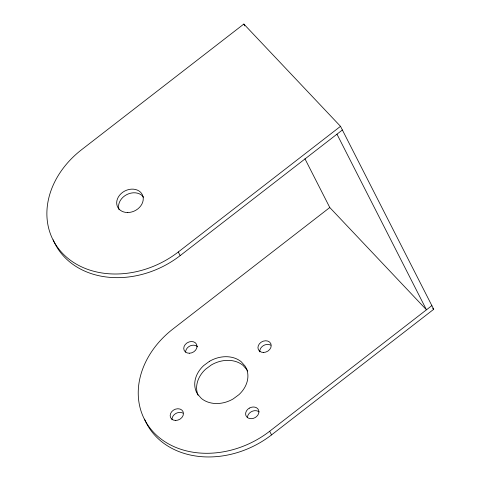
<?xml version="1.0" encoding="UTF-8"?>
<svg xmlns="http://www.w3.org/2000/svg" width="481" height="481" viewBox="0 0 481 481"><rect width="100%" height="100%" fill="white"/><g stroke="black" fill="none" stroke-linecap="round" stroke-linejoin="round"><path stroke-width="0.72" d="M243.837 24.05L81.632 149.681A86.297 69.372 -27 0 0 62.386 253.168A86.297 69.372 -27 0 0 178.307 251.966L340.512 126.329L243.837 24.05L244.769 25.878M53.169 239.833A86.297 69.372 -27 0 0 180.171 255.621L342.376 129.99M304.942 158.778L329.78 207.527L172.986 328.974A86.297 69.372 -27 0 0 153.74 432.461A86.297 69.372 -27 0 0 269.661 431.253L431.866 305.621M144.522 419.119A86.297 69.372 -27 0 0 271.524 434.914L433.73 309.277L340.512 126.329M432.702 308.189L433.73 309.277M329.78 207.527L426.461 309.806L336.971 134.175M178.307 251.966L180.171 255.621M269.661 431.253L271.524 434.914M247.493 417.141A6.902 5.55 -27 0 1 249.747 412.842L251.19 411.784A6.902 5.55 -27 0 1 259.127 411.934M172.054 419.835A6.902 5.55 -27 0 1 175.541 413.654A6.902 5.55 -27 0 1 182.894 413.149M259.824 351.851A6.902 5.55 -27 0 1 263.311 345.671A6.902 5.55 -27 0 1 270.665 345.166M198.052 395.172A27.615 22.198 -27 0 1 205.561 369.234L211.315 364.977A27.615 22.198 -27 0 1 243.091 365.416L246.975 369.805A27.615 22.198 -27 0 1 247.703 371.055M185.606 352.128A6.902 5.55 -27 0 1 190.187 345.881A6.902 5.55 -27 0 1 197.655 346.855M119.108 209.788A13.811 11.099 -27 0 1 126.756 194.613A13.811 11.099 -27 0 1 143.566 197.246M209.451 361.321L203.697 365.572A27.615 22.198 -27 0 0 197.535 394.083L201.419 398.472A27.615 22.198 -27 0 0 233.195 398.911L238.949 394.654A27.615 22.198 -27 0 0 245.112 366.143L241.228 361.754A27.615 22.198 -27 0 0 209.451 361.321M249.326 408.122L247.883 409.181A6.902 5.55 -27 0 0 246.729 416.895A6.902 5.55 -27 0 0 255.195 417.562L256.638 416.504A6.902 5.55 -27 0 0 257.792 408.796A6.902 5.55 -27 0 0 249.326 408.122M175.715 420.448A6.902 5.55 -27 0 0 183.027 411.61A6.902 5.55 -27 0 0 171.669 411.73A6.902 5.55 -27 0 0 175.715 420.448M263.486 352.465A6.902 5.55 -27 0 0 270.803 343.626A6.902 5.55 -27 0 0 259.445 343.747A6.902 5.55 -27 0 0 263.486 352.465M189.298 353.24A6.902 5.55 -27 0 0 196.609 344.396A6.902 5.55 -27 0 0 185.251 344.516A6.902 5.55 -27 0 0 189.298 353.24M127.79 212.53A13.811 11.099 -27 0 0 142.418 194.853A13.811 11.099 -27 0 0 119.703 195.088A13.811 11.099 -27 0 0 127.79 212.53"/></g></svg>
